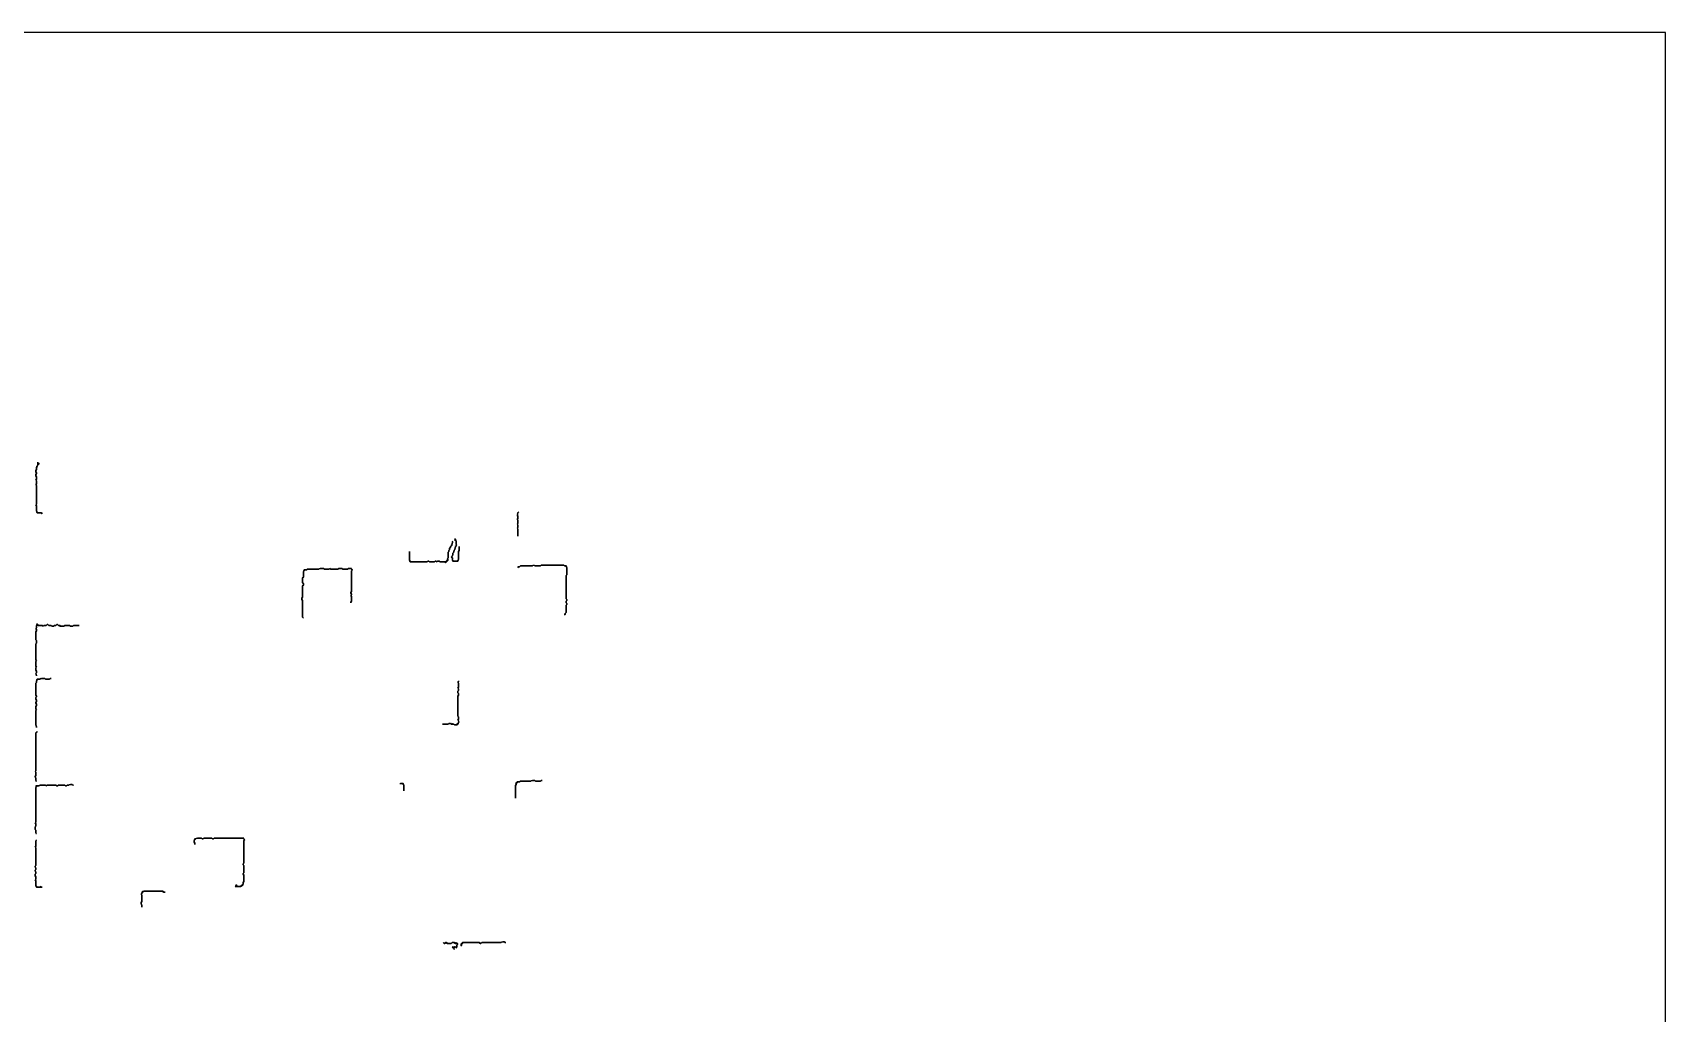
# Model space of a CAD drawing. Header units: metres. Extents: x 0 to 600, y 0 to 400.
# Drawn here: x 297.6 to 600, y 218.3 to 400 of the extents above; entities that cross this region are included whole.
import ezdxf

# ---------------------------------------------------------------- set-up
doc = ezdxf.new("R2010")
doc.units = ezdxf.units.M

msp = doc.modelspace()

# ---------------------------------------------------------------- linework, layer by layer
for points in [[(0, 0), (600, 0), (600, 400), (0, 400), (0, 0)], [(298.51, 320.39), (298.51, 320.24), (298.51, 320.09), (298.51, 319.94), (298.51, 319.79), (298.36, 319.64), (298.36, 319.49), (298.36, 319.35), (298.36, 319.2), (298.36, 319.05), (298.21, 318.9), (298.21, 318.75), (298.21, 318.6), (298.36, 318.45), (298.36, 318.3), (298.21, 318.15), (298.21, 318.01), (298.21, 317.86), (298.36, 317.71), (298.36, 317.56), (298.36, 317.41), (298.36, 317.26), (298.21, 317.11), (298.36, 316.96), (298.36, 316.82), (298.36, 316.67), (298.36, 316.52), (298.36, 316.37), (298.21, 316.22), (298.36, 316.07), (298.36, 315.92), (298.36, 315.77), (298.36, 315.62), (298.36, 315.48), (298.36, 315.33), (298.36, 315.18), (298.36, 315.03), (298.36, 314.88), (298.36, 314.73), (298.36, 314.58), (298.36, 314.43), (298.36, 314.29), (298.36, 314.14), (298.36, 313.99), (298.36, 313.84), (298.36, 313.69), (298.36, 313.54), (298.36, 313.39), (298.36, 313.24), (298.36, 313.1), (298.36, 312.95), (298.36, 312.8), (298.36, 312.65), (298.21, 312.5), (298.36, 312.35), (298.36, 312.2), (298.36, 312.05), (298.36, 311.9), (298.36, 311.76), (298.36, 311.61), (298.36, 311.46), (298.36, 311.31), (298.36, 311.16), (298.51, 311.01), (298.66, 311.01), (298.81, 311.01), (298.96, 311.01), (299.11, 311.01), (299.26, 311.01), (299.4, 310.86), (299.26, 311.01), (299.11, 311.01), (298.96, 311.01), (298.81, 311.01), (298.66, 311.01), (298.51, 311.16), (298.36, 311.31), (298.36, 311.46), (298.36, 311.61), (298.36, 311.76), (298.36, 311.9), (298.36, 312.05), (298.36, 312.2), (298.36, 312.35), (298.21, 312.5), (298.36, 312.65), (298.36, 312.8), (298.36, 312.95), (298.36, 313.1), (298.36, 313.24), (298.36, 313.39), (298.36, 313.54), (298.36, 313.69), (298.36, 313.84), (298.36, 313.99), (298.36, 314.14), (298.36, 314.29), (298.36, 314.43), (298.36, 314.58), (298.36, 314.73), (298.36, 314.88), (298.36, 315.03), (298.36, 315.18), (298.36, 315.33), (298.36, 315.48), (298.36, 315.62), (298.36, 315.77), (298.36, 315.92), (298.36, 316.07), (298.21, 316.22), (298.36, 316.37), (298.36, 316.52), (298.36, 316.67), (298.36, 316.82), (298.36, 316.96), (298.21, 317.11), (298.36, 317.26), (298.36, 317.41), (298.36, 317.56), (298.36, 317.71), (298.21, 317.86), (298.21, 318.01), (298.21, 318.15), (298.36, 318.3), (298.36, 318.45), (298.21, 318.6), (298.21, 318.75), (298.21, 318.9), (298.36, 319.05), (298.36, 319.2), (298.36, 319.35), (298.36, 319.49), (298.51, 319.64), (298.51, 319.79), (298.66, 319.94), (298.81, 320.09), (298.81, 320.24), (298.66, 320.09), (298.51, 320.24)], [(387.65, 311.16), (387.5, 311.01), (387.35, 310.86), (387.5, 310.71), (387.35, 310.57), (387.5, 310.42), (387.5, 310.27), (387.5, 310.12), (387.5, 309.97), (387.35, 309.82), (387.5, 309.67), (387.5, 309.52), (387.5, 309.38), (387.5, 309.23), (387.5, 309.08), (387.35, 308.93), (387.5, 308.78), (387.5, 308.63), (387.5, 308.48), (387.5, 308.33), (387.35, 308.18), (387.5, 308.04), (387.5, 307.89), (387.5, 307.74), (387.5, 307.59), (387.5, 307.44), (387.5, 307.29), (387.5, 307.14), (387.5, 306.99), (387.5, 306.85), (387.5, 306.7), (387.5, 306.85), (387.5, 306.99), (387.5, 307.14), (387.5, 307.29), (387.5, 307.44), (387.5, 307.59), (387.5, 307.74), (387.5, 307.89), (387.5, 308.04), (387.35, 308.18), (387.5, 308.33), (387.5, 308.48), (387.5, 308.63), (387.5, 308.78), (387.35, 308.93), (387.5, 309.08), (387.5, 309.23), (387.5, 309.38), (387.5, 309.52), (387.5, 309.67), (387.35, 309.82), (387.5, 309.97), (387.5, 310.12), (387.5, 310.27), (387.5, 310.42), (387.35, 310.57), (387.5, 310.71), (387.5, 310.86), (387.5, 311.01)], [(375.45, 305.8), (375.3, 305.65), (375.3, 305.51), (375.3, 305.36), (375.3, 305.21), (375.15, 305.06), (375.15, 304.91), (375, 304.76), (375, 304.61), (374.85, 304.46), (374.85, 304.32), (374.85, 304.17), (374.7, 304.02), (374.7, 303.87), (374.55, 303.72), (374.55, 303.57), (374.55, 303.42), (374.55, 303.27), (374.55, 303.12), (374.55, 302.98), (374.55, 302.83), (374.55, 302.68), (374.4, 302.53), (374.55, 302.38), (374.4, 302.23), (374.26, 302.08), (374.11, 301.93), (373.96, 301.93), (373.81, 301.93), (373.66, 301.93), (373.51, 301.93), (373.36, 301.93), (373.21, 301.93), (373.07, 301.93), (372.92, 302.08), (372.77, 302.08), (372.62, 302.08), (372.47, 301.93), (372.32, 302.08), (372.17, 302.08), (372.02, 301.93), (371.88, 301.93), (371.73, 301.93), (371.58, 301.93), (371.43, 301.93), (371.28, 301.93), (371.13, 301.93), (370.98, 302.08), (370.83, 302.08), (370.68, 301.93), (370.54, 301.93), (370.39, 301.93), (370.24, 301.93), (370.09, 301.93), (369.94, 301.93), (369.79, 301.93), (369.64, 301.93), (369.49, 301.93), (369.35, 301.93), (369.2, 301.93), (369.05, 301.93), (368.9, 301.93), (368.75, 301.93), (368.6, 301.93), (368.45, 301.93), (368.3, 301.93), (368.15, 301.93), (368.01, 301.93), (367.86, 301.93), (367.71, 301.93), (367.56, 302.08), (367.41, 302.23), (367.41, 302.38), (367.41, 302.53), (367.41, 302.68), (367.41, 302.83), (367.41, 302.98), (367.41, 303.12), (367.41, 303.27), (367.41, 303.42), (367.41, 303.57), (367.41, 303.72), (367.41, 303.87), (367.41, 303.72), (367.41, 303.57), (367.41, 303.42), (367.41, 303.27), (367.41, 303.12), (367.41, 302.98), (367.41, 302.83), (367.41, 302.68), (367.41, 302.53), (367.41, 302.38), (367.41, 302.23), (367.41, 302.08), (367.56, 301.93), (367.71, 301.93), (367.86, 301.93), (368.01, 301.93), (368.15, 301.93), (368.3, 301.93), (368.45, 301.93), (368.6, 301.93), (368.75, 301.93), (368.9, 301.93), (369.05, 301.93), (369.2, 301.93), (369.35, 301.93), (369.49, 301.93), (369.64, 301.93), (369.79, 301.93), (369.94, 301.93), (370.09, 301.93), (370.24, 301.93), (370.39, 301.93), (370.54, 301.93), (370.68, 301.93), (370.83, 302.08), (370.98, 302.08), (371.13, 301.93), (371.28, 301.93), (371.43, 301.93), (371.58, 301.93), (371.73, 301.93), (371.88, 301.93), (372.02, 301.93), (372.17, 302.08), (372.32, 302.08), (372.47, 301.93), (372.62, 302.08), (372.77, 302.08), (372.92, 302.08), (373.07, 301.93), (373.21, 301.93), (373.36, 301.93), (373.51, 301.93), (373.66, 301.93), (373.81, 301.93), (373.96, 301.93), (374.11, 301.79), (374.26, 301.93), (374.4, 302.08), (374.55, 302.23), (374.55, 302.38), (374.4, 302.53), (374.55, 302.68), (374.55, 302.83), (374.55, 302.98), (374.55, 303.12), (374.55, 303.27), (374.55, 303.42), (374.55, 303.57), (374.55, 303.72), (374.7, 303.87), (374.7, 304.02), (374.85, 304.17), (374.85, 304.32), (374.85, 304.46), (375, 304.61), (375, 304.76), (375.15, 304.91), (375.3, 305.06), (375.3, 305.21), (375.3, 305.36), (375.45, 305.51), (375.45, 305.65)], [(375.74, 306.25), (375.89, 306.1), (375.74, 305.95), (375.89, 305.95), (376.04, 305.8), (376.04, 305.65), (376.04, 305.51), (376.04, 305.36), (376.04, 305.21), (376.04, 305.06), (376.04, 304.91), (375.89, 304.76), (375.89, 304.61), (375.89, 304.46), (375.74, 304.32), (375.74, 304.17), (375.6, 304.02), (375.6, 303.87), (375.6, 303.72), (375.45, 303.57), (375.45, 303.42), (375.45, 303.27), (375.3, 303.12), (375.3, 302.98), (375.15, 302.83), (375.3, 302.68), (375.45, 302.53), (375.3, 302.38), (375.3, 302.23), (375.45, 302.08), (375.6, 302.08), (375.74, 302.08), (375.89, 302.08), (376.04, 302.08), (376.19, 302.08), (376.34, 302.08), (376.49, 302.23), (376.49, 302.38), (376.49, 302.53), (376.49, 302.68), (376.49, 302.83), (376.49, 302.98), (376.49, 303.12), (376.49, 303.27), (376.49, 303.42), (376.49, 303.57), (376.49, 303.72), (376.49, 303.87), (376.64, 304.02), (376.64, 304.17), (376.64, 304.32), (376.64, 304.46), (376.64, 304.61), (376.64, 304.76), (376.64, 304.61), (376.64, 304.46), (376.64, 304.32), (376.64, 304.17), (376.64, 304.02), (376.49, 303.87), (376.49, 303.72), (376.49, 303.57), (376.49, 303.42), (376.49, 303.27), (376.49, 303.12), (376.49, 302.98), (376.49, 302.83), (376.49, 302.68), (376.49, 302.53), (376.49, 302.38), (376.34, 302.23), (376.19, 302.08), (376.04, 302.08), (375.89, 302.08), (375.74, 302.08), (375.6, 302.08), (375.45, 302.23), (375.3, 302.38), (375.45, 302.53), (375.3, 302.68), (375.3, 302.83), (375.3, 302.98), (375.45, 303.12), (375.45, 303.27), (375.45, 303.42), (375.45, 303.57), (375.6, 303.72), (375.6, 303.87), (375.74, 304.02), (375.74, 304.17), (375.89, 304.32), (375.89, 304.46), (375.89, 304.61), (376.04, 304.76), (376.04, 304.91), (376.19, 305.06), (376.04, 305.21), (376.04, 305.36), (376.04, 305.51), (376.04, 305.65), (376.04, 305.8), (376.04, 305.95), (375.89, 306.1)], [(350.74, 300.74), (350.6, 300.6), (350.45, 300.6), (350.3, 300.6), (350.15, 300.6), (350, 300.6), (349.85, 300.6), (349.7, 300.6), (349.55, 300.6), (349.4, 300.6), (349.26, 300.6), (349.11, 300.6), (348.96, 300.6), (348.81, 300.6), (348.66, 300.6), (348.51, 300.6), (348.36, 300.45), (348.21, 300.45), (348.07, 300.45), (347.92, 300.45), (347.77, 300.3), (347.77, 300.15), (347.77, 300), (347.77, 299.85), (347.77, 299.7), (347.77, 299.55), (347.77, 299.4), (347.77, 299.26), (347.77, 299.11), (347.62, 298.96), (347.62, 298.81), (347.62, 298.66), (347.62, 298.51), (347.62, 298.36), (347.62, 298.21), (347.62, 298.07), (347.77, 297.92), (347.77, 297.77), (347.77, 297.62), (347.62, 297.47), (347.62, 297.32), (347.62, 297.17), (347.62, 297.02), (347.62, 296.88), (347.62, 296.73), (347.62, 296.58), (347.62, 296.43), (347.62, 296.28), (347.62, 296.13), (347.62, 295.98), (347.62, 295.83), (347.62, 295.68), (347.62, 295.54), (347.62, 295.39), (347.47, 295.24), (347.47, 295.09), (347.47, 294.94), (347.62, 294.79), (347.62, 294.64), (347.62, 294.49), (347.62, 294.35), (347.62, 294.2), (347.62, 294.05), (347.62, 293.9), (347.62, 293.75), (347.62, 293.6), (347.62, 293.45), (347.62, 293.3), (347.62, 293.15), (347.62, 293.01), (347.62, 292.86), (347.62, 292.71), (347.62, 292.56), (347.62, 292.41), (347.62, 292.26), (347.62, 292.11), (347.62, 291.96), (347.62, 291.82), (347.62, 291.67), (347.77, 291.52), (347.62, 291.67), (347.62, 291.82), (347.62, 291.96), (347.62, 292.11), (347.62, 292.26), (347.62, 292.41), (347.62, 292.56), (347.62, 292.71), (347.62, 292.86), (347.62, 293.01), (347.62, 293.15), (347.62, 293.3), (347.62, 293.45), (347.62, 293.6), (347.62, 293.75), (347.62, 293.9), (347.62, 294.05), (347.62, 294.2), (347.62, 294.35), (347.62, 294.49), (347.62, 294.64), (347.62, 294.79), (347.47, 294.94), (347.47, 295.09), (347.47, 295.24), (347.62, 295.39), (347.62, 295.54), (347.62, 295.68), (347.62, 295.83), (347.62, 295.98), (347.62, 296.13), (347.62, 296.28), (347.62, 296.43), (347.62, 296.58), (347.62, 296.73), (347.62, 296.88), (347.62, 297.02), (347.62, 297.17), (347.62, 297.32), (347.62, 297.47), (347.77, 297.62), (347.77, 297.77), (347.77, 297.92), (347.62, 298.07), (347.62, 298.21), (347.62, 298.36), (347.62, 298.51), (347.62, 298.66), (347.62, 298.81), (347.62, 298.96), (347.77, 299.11), (347.77, 299.26), (347.77, 299.4), (347.77, 299.55), (347.77, 299.7), (347.77, 299.85), (347.77, 300), (347.77, 300.15), (347.92, 300.3), (348.07, 300.45), (348.21, 300.45), (348.36, 300.45), (348.51, 300.6), (348.66, 300.6), (348.81, 300.6), (348.96, 300.6), (349.11, 300.6), (349.26, 300.6), (349.4, 300.6), (349.55, 300.6), (349.7, 300.6), (349.85, 300.6), (350, 300.6), (350.15, 300.6), (350.3, 300.6), (350.45, 300.6), (350.6, 300.6), (350.74, 300.74), (350.89, 300.74), (351.04, 300.74), (351.19, 300.74), (351.34, 300.74), (351.49, 300.74), (351.64, 300.6), (351.79, 300.6), (351.93, 300.6), (352.08, 300.6), (352.23, 300.6), (352.38, 300.6), (352.53, 300.6), (352.68, 300.74), (352.83, 300.6), (352.98, 300.6), (353.12, 300.6), (353.27, 300.6), (353.42, 300.6), (353.57, 300.6), (353.72, 300.6), (353.87, 300.6), (354.02, 300.6), (354.17, 300.6), (354.32, 300.74), (354.46, 300.74), (354.61, 300.74), (354.76, 300.74), (354.91, 300.74), (355.06, 300.6), (355.21, 300.6), (355.36, 300.6), (355.51, 300.6), (355.65, 300.6), (355.8, 300.6), (355.95, 300.6), (356.1, 300.74), (356.25, 300.74), (356.4, 300.74), (356.55, 300.74), (356.7, 300.6), (356.85, 300.45), (356.7, 300.3), (356.7, 300.15), (356.7, 300), (356.7, 299.85), (356.7, 299.7), (356.7, 299.55), (356.7, 299.4), (356.7, 299.26), (356.7, 299.11), (356.7, 298.96), (356.7, 298.81), (356.7, 298.66), (356.7, 298.51), (356.7, 298.36), (356.7, 298.21), (356.7, 298.07), (356.7, 297.92), (356.7, 297.77), (356.7, 297.62), (356.7, 297.47), (356.7, 297.32), (356.7, 297.17), (356.7, 297.02), (356.7, 296.88), (356.7, 296.73), (356.7, 296.58), (356.7, 296.43), (356.55, 296.28), (356.55, 296.13), (356.7, 295.98), (356.7, 295.83), (356.55, 295.68), (356.7, 295.54), (356.7, 295.39), (356.7, 295.24), (356.7, 295.09), (356.7, 294.94), (356.7, 294.79), (356.7, 294.64), (356.55, 294.49), (356.55, 294.35), (356.55, 294.49), (356.7, 294.64), (356.7, 294.79), (356.7, 294.94), (356.7, 295.09), (356.7, 295.24), (356.7, 295.39), (356.7, 295.54), (356.55, 295.68), (356.7, 295.83), (356.7, 295.98), (356.55, 296.13), (356.55, 296.28), (356.7, 296.43), (356.7, 296.58), (356.7, 296.73), (356.7, 296.88), (356.7, 297.02), (356.7, 297.17), (356.7, 297.32), (356.7, 297.47), (356.7, 297.62), (356.7, 297.77), (356.7, 297.92), (356.7, 298.07), (356.7, 298.21), (356.7, 298.36), (356.7, 298.51), (356.7, 298.66), (356.7, 298.81), (356.7, 298.96), (356.7, 299.11), (356.7, 299.26), (356.7, 299.4), (356.7, 299.55), (356.7, 299.7), (356.7, 299.85), (356.7, 300), (356.7, 300.15), (356.7, 300.3), (356.85, 300.45), (356.7, 300.6), (356.7, 300.74), (356.55, 300.74), (356.4, 300.74), (356.25, 300.74), (356.1, 300.74), (355.95, 300.6), (355.8, 300.6), (355.65, 300.6), (355.51, 300.6), (355.36, 300.6), (355.21, 300.6), (355.06, 300.6), (354.91, 300.74), (354.76, 300.74), (354.61, 300.74), (354.46, 300.74), (354.32, 300.74), (354.17, 300.6), (354.02, 300.6), (353.87, 300.6), (353.72, 300.6), (353.57, 300.6), (353.42, 300.6), (353.27, 300.6), (353.12, 300.6), (352.98, 300.6), (352.83, 300.6), (352.68, 300.74), (352.53, 300.6), (352.38, 300.6), (352.23, 300.6), (352.08, 300.6), (351.93, 300.6), (351.79, 300.6), (351.64, 300.6), (351.49, 300.74), (351.34, 300.74), (351.19, 300.74), (351.04, 300.74), (350.89, 300.74)], [(390.33, 301.34), (390.18, 301.19), (390.03, 301.19), (389.88, 301.19), (389.73, 301.19), (389.58, 301.19), (389.43, 301.19), (389.29, 301.19), (389.14, 301.19), (388.99, 301.19), (388.84, 301.19), (388.69, 301.19), (388.54, 301.19), (388.39, 301.19), (388.24, 301.19), (388.1, 301.19), (387.95, 301.19), (387.8, 301.04), (387.65, 301.04), (387.5, 301.04), (387.5, 300.89), (387.65, 301.04), (387.8, 301.04), (387.95, 301.19), (388.1, 301.19), (388.24, 301.19), (388.39, 301.19), (388.54, 301.19), (388.69, 301.19), (388.84, 301.19), (388.99, 301.19), (389.14, 301.19), (389.29, 301.19), (389.43, 301.19), (389.58, 301.19), (389.73, 301.19), (389.88, 301.19), (390.03, 301.19), (390.18, 301.19), (390.33, 301.34), (390.48, 301.34), (390.62, 301.19), (390.77, 301.19), (390.92, 301.19), (391.07, 301.19), (391.22, 301.19), (391.37, 301.19), (391.52, 301.19), (391.67, 301.19), (391.82, 301.34), (391.96, 301.34), (392.11, 301.34), (392.26, 301.34), (392.41, 301.34), (392.56, 301.34), (392.71, 301.34), (392.86, 301.34), (393.01, 301.34), (393.15, 301.34), (393.3, 301.34), (393.45, 301.34), (393.6, 301.34), (393.75, 301.34), (393.9, 301.34), (394.05, 301.34), (394.2, 301.34), (394.35, 301.34), (394.49, 301.34), (394.64, 301.34), (394.79, 301.34), (394.94, 301.34), (395.09, 301.34), (395.24, 301.34), (395.39, 301.34), (395.54, 301.34), (395.68, 301.34), (395.83, 301.34), (395.98, 301.34), (396.13, 301.19), (396.28, 301.19), (396.43, 301.04), (396.58, 300.89), (396.58, 300.74), (396.58, 300.6), (396.58, 300.45), (396.58, 300.3), (396.58, 300.15), (396.58, 300), (396.58, 299.85), (396.58, 299.7), (396.58, 299.55), (396.43, 299.4), (396.43, 299.26), (396.43, 299.11), (396.43, 298.96), (396.43, 298.81), (396.43, 298.66), (396.43, 298.51), (396.43, 298.36), (396.43, 298.21), (396.43, 298.07), (396.43, 297.92), (396.43, 297.77), (396.43, 297.62), (396.43, 297.47), (396.43, 297.32), (396.43, 297.17), (396.43, 297.02), (396.43, 296.88), (396.43, 296.73), (396.43, 296.58), (396.43, 296.43), (396.43, 296.28), (396.43, 296.13), (396.43, 295.98), (396.43, 295.83), (396.43, 295.68), (396.43, 295.54), (396.43, 295.39), (396.43, 295.24), (396.43, 295.09), (396.58, 294.94), (396.58, 294.79), (396.43, 294.64), (396.43, 294.49), (396.43, 294.35), (396.58, 294.2), (396.58, 294.05), (396.43, 293.9), (396.43, 293.75), (396.43, 293.6), (396.43, 293.45), (396.43, 293.3), (396.43, 293.15), (396.43, 293.01), (396.43, 292.86), (396.43, 292.71), (396.43, 292.56), (396.28, 292.41), (396.13, 292.26), (396.13, 292.11), (396.28, 292.26), (396.28, 292.41), (396.43, 292.56), (396.43, 292.71), (396.43, 292.86), (396.43, 293.01), (396.43, 293.15), (396.43, 293.3), (396.43, 293.45), (396.43, 293.6), (396.43, 293.75), (396.43, 293.9), (396.58, 294.05), (396.58, 294.2), (396.43, 294.35), (396.43, 294.49), (396.43, 294.64), (396.58, 294.79), (396.58, 294.94), (396.43, 295.09), (396.43, 295.24), (396.43, 295.39), (396.43, 295.54), (396.43, 295.68), (396.43, 295.83), (396.43, 295.98), (396.43, 296.13), (396.43, 296.28), (396.43, 296.43), (396.43, 296.58), (396.43, 296.73), (396.43, 296.88), (396.43, 297.02), (396.43, 297.17), (396.43, 297.32), (396.43, 297.47), (396.43, 297.62), (396.43, 297.77), (396.43, 297.92), (396.43, 298.07), (396.43, 298.21), (396.43, 298.36), (396.43, 298.51), (396.43, 298.66), (396.43, 298.81), (396.43, 298.96), (396.43, 299.11), (396.43, 299.26), (396.43, 299.4), (396.58, 299.55), (396.58, 299.7), (396.58, 299.85), (396.58, 300), (396.58, 300.15), (396.58, 300.3), (396.58, 300.45), (396.58, 300.6), (396.58, 300.74), (396.58, 300.89), (396.58, 301.04), (396.43, 301.19), (396.28, 301.19), (396.13, 301.19), (395.98, 301.34), (395.83, 301.34), (395.68, 301.34), (395.54, 301.34), (395.39, 301.34), (395.24, 301.34), (395.09, 301.34), (394.94, 301.34), (394.79, 301.34), (394.64, 301.34), (394.49, 301.34), (394.35, 301.34), (394.2, 301.34), (394.05, 301.34), (393.9, 301.34), (393.75, 301.34), (393.6, 301.34), (393.45, 301.34), (393.3, 301.34), (393.15, 301.34), (393.01, 301.34), (392.86, 301.34), (392.71, 301.34), (392.56, 301.34), (392.41, 301.34), (392.26, 301.34), (392.11, 301.34), (391.96, 301.34), (391.82, 301.34), (391.67, 301.19), (391.52, 301.19), (391.37, 301.19), (391.22, 301.19), (391.07, 301.19), (390.92, 301.19), (390.77, 301.19), (390.62, 301.19), (390.48, 301.34)], [(298.51, 290.48), (298.36, 290.33), (298.36, 290.18), (298.36, 290.03), (298.36, 289.88), (298.36, 289.73), (298.21, 289.58), (298.36, 289.43), (298.36, 289.29), (298.36, 289.14), (298.21, 288.99), (298.21, 288.84), (298.21, 288.69), (298.21, 288.54), (298.21, 288.39), (298.21, 288.24), (298.21, 288.1), (298.21, 287.95), (298.21, 287.8), (298.21, 287.65), (298.21, 287.5), (298.36, 287.35), (298.36, 287.2), (298.36, 287.05), (298.36, 286.9), (298.21, 286.76), (298.21, 286.61), (298.21, 286.46), (298.21, 286.31), (298.21, 286.16), (298.21, 286.01), (298.21, 285.86), (298.21, 285.71), (298.21, 285.57), (298.21, 285.42), (298.21, 285.27), (298.21, 285.12), (298.21, 284.97), (298.21, 284.82), (298.21, 284.67), (298.21, 284.52), (298.21, 284.38), (298.21, 284.23), (298.21, 284.08), (298.21, 283.93), (298.21, 283.78), (298.36, 283.63), (298.21, 283.48), (298.21, 283.33), (298.21, 283.18), (298.21, 283.04), (298.21, 282.89), (298.21, 282.74), (298.21, 282.59), (298.36, 282.44), (298.21, 282.29), (298.21, 282.14), (298.21, 281.99), (298.21, 281.85), (298.36, 281.7), (298.36, 281.55), (298.36, 281.4), (298.21, 281.25), (298.21, 281.1), (298.36, 280.95), (298.36, 280.8), (298.36, 280.95), (298.36, 281.1), (298.21, 281.25), (298.36, 281.4), (298.36, 281.55), (298.36, 281.7), (298.21, 281.85), (298.21, 281.99), (298.21, 282.14), (298.21, 282.29), (298.36, 282.44), (298.21, 282.59), (298.21, 282.74), (298.21, 282.89), (298.21, 283.04), (298.21, 283.18), (298.21, 283.33), (298.21, 283.48), (298.36, 283.63), (298.21, 283.78), (298.21, 283.93), (298.21, 284.08), (298.21, 284.23), (298.21, 284.38), (298.21, 284.52), (298.21, 284.67), (298.21, 284.82), (298.21, 284.97), (298.21, 285.12), (298.21, 285.27), (298.21, 285.42), (298.21, 285.57), (298.21, 285.71), (298.21, 285.86), (298.21, 286.01), (298.21, 286.16), (298.21, 286.31), (298.21, 286.46), (298.21, 286.61), (298.21, 286.76), (298.36, 286.9), (298.36, 287.05), (298.36, 287.2), (298.36, 287.35), (298.21, 287.5), (298.21, 287.65), (298.21, 287.8), (298.21, 287.95), (298.21, 288.1), (298.21, 288.24), (298.21, 288.39), (298.21, 288.54), (298.21, 288.69), (298.21, 288.84), (298.21, 288.99), (298.36, 289.14), (298.36, 289.29), (298.36, 289.43), (298.21, 289.58), (298.36, 289.73), (298.36, 289.88), (298.36, 290.03), (298.36, 290.18), (298.51, 290.33), (298.66, 290.18), (298.81, 290.18), (298.96, 290.18), (299.11, 290.18), (299.26, 290.18), (299.4, 290.18), (299.55, 290.03), (299.7, 290.18), (299.85, 290.18), (300, 290.18), (300.15, 290.18), (300.3, 290.33), (300.45, 290.33), (300.6, 290.18), (300.74, 290.18), (300.89, 290.18), (301.04, 290.18), (301.19, 290.03), (301.34, 290.03), (301.49, 290.03), (301.64, 290.18), (301.79, 290.18), (301.93, 290.18), (302.08, 290.33), (302.23, 290.33), (302.38, 290.18), (302.53, 290.18), (302.68, 290.03), (302.83, 290.03), (302.98, 290.03), (303.12, 290.03), (303.27, 290.03), (303.42, 290.03), (303.57, 290.18), (303.72, 290.18), (303.87, 290.18), (304.02, 290.18), (304.17, 290.18), (304.32, 290.18), (304.46, 290.18), (304.61, 290.03), (304.76, 290.03), (304.91, 290.03), (305.06, 290.03), (305.21, 290.18), (305.36, 290.18), (305.51, 290.18), (305.65, 290.18), (305.8, 290.18), (305.95, 290.18), (306.1, 290.18), (306.25, 290.18), (306.1, 290.18), (305.95, 290.18), (305.8, 290.18), (305.65, 290.18), (305.51, 290.18), (305.36, 290.18), (305.21, 290.18), (305.06, 290.03), (304.91, 290.03), (304.76, 290.03), (304.61, 290.03), (304.46, 290.18), (304.32, 290.18), (304.17, 290.18), (304.02, 290.18), (303.87, 290.18), (303.72, 290.18), (303.57, 290.18), (303.42, 290.03), (303.27, 290.03), (303.12, 290.03), (302.98, 290.03), (302.83, 290.03), (302.68, 290.18), (302.53, 290.18), (302.38, 290.18), (302.23, 290.33), (302.08, 290.33), (301.93, 290.18), (301.79, 290.18), (301.64, 290.18), (301.49, 290.03), (301.34, 290.03), (301.19, 290.03), (301.04, 290.18), (300.89, 290.18), (300.74, 290.18), (300.6, 290.18), (300.45, 290.33), (300.3, 290.33), (300.15, 290.18), (300, 290.18), (299.85, 290.18), (299.7, 290.18), (299.55, 290.03), (299.4, 290.18), (299.26, 290.18), (299.11, 290.18), (298.96, 290.18), (298.81, 290.18), (298.66, 290.18), (298.51, 290.33)], [(299.11, 280.36), (298.96, 280.21), (298.81, 280.21), (298.66, 280.21), (298.51, 280.21), (298.36, 280.06), (298.36, 279.91), (298.36, 279.76), (298.36, 279.61), (298.21, 279.46), (298.21, 279.32), (298.21, 279.17), (298.21, 279.02), (298.21, 278.87), (298.21, 278.72), (298.21, 278.57), (298.21, 278.42), (298.21, 278.27), (298.21, 278.12), (298.21, 277.98), (298.21, 277.83), (298.21, 277.68), (298.21, 277.53), (298.21, 277.38), (298.21, 277.23), (298.36, 277.08), (298.36, 276.93), (298.21, 276.79), (298.21, 276.64), (298.21, 276.49), (298.36, 276.34), (298.36, 276.19), (298.36, 276.04), (298.21, 275.89), (298.21, 275.74), (298.36, 275.6), (298.36, 275.45), (298.36, 275.3), (298.21, 275.15), (298.21, 275), (298.21, 274.85), (298.21, 274.7), (298.36, 274.55), (298.21, 274.4), (298.21, 274.26), (298.21, 274.11), (298.21, 273.96), (298.21, 273.81), (298.21, 273.66), (298.21, 273.51), (298.21, 273.36), (298.21, 273.21), (298.21, 273.07), (298.21, 272.92), (298.21, 272.77), (298.21, 272.62), (298.21, 272.47), (298.21, 272.32), (298.21, 272.17), (298.21, 272.02), (298.21, 271.88), (298.21, 271.73), (298.21, 271.58), (298.36, 271.43), (298.36, 271.28), (298.36, 271.43), (298.36, 271.58), (298.21, 271.73), (298.21, 271.88), (298.21, 272.02), (298.21, 272.17), (298.21, 272.32), (298.21, 272.47), (298.21, 272.62), (298.21, 272.77), (298.21, 272.92), (298.21, 273.07), (298.21, 273.21), (298.21, 273.36), (298.21, 273.51), (298.21, 273.66), (298.21, 273.81), (298.21, 273.96), (298.21, 274.11), (298.21, 274.26), (298.21, 274.4), (298.36, 274.55), (298.21, 274.7), (298.21, 274.85), (298.21, 275), (298.21, 275.15), (298.36, 275.3), (298.36, 275.45), (298.36, 275.6), (298.21, 275.74), (298.21, 275.89), (298.36, 276.04), (298.36, 276.19), (298.36, 276.34), (298.21, 276.49), (298.21, 276.64), (298.21, 276.79), (298.36, 276.93), (298.36, 277.08), (298.21, 277.23), (298.21, 277.38), (298.21, 277.53), (298.21, 277.68), (298.21, 277.83), (298.21, 277.98), (298.21, 278.12), (298.21, 278.27), (298.21, 278.42), (298.21, 278.57), (298.21, 278.72), (298.21, 278.87), (298.21, 279.02), (298.21, 279.17), (298.21, 279.32), (298.21, 279.46), (298.36, 279.61), (298.36, 279.76), (298.36, 279.91), (298.51, 280.06), (298.66, 280.21), (298.81, 280.21), (298.96, 280.21), (299.11, 280.36), (299.26, 280.36), (299.4, 280.36), (299.55, 280.36), (299.7, 280.36), (299.85, 280.36), (300, 280.21), (300.15, 280.21), (300.3, 280.21), (300.45, 280.21), (300.6, 280.21), (300.74, 280.21), (300.89, 280.36), (301.04, 280.36), (300.89, 280.36), (300.74, 280.21), (300.6, 280.21), (300.45, 280.21), (300.3, 280.21), (300.15, 280.21), (300, 280.21), (299.85, 280.36), (299.7, 280.36), (299.55, 280.36), (299.4, 280.36), (299.26, 280.36)], [(376.49, 279.91), (376.49, 279.76), (376.34, 279.61), (376.49, 279.46), (376.49, 279.32), (376.49, 279.17), (376.49, 279.02), (376.49, 278.87), (376.49, 278.72), (376.34, 278.57), (376.49, 278.42), (376.49, 278.27), (376.49, 278.12), (376.34, 277.98), (376.34, 277.83), (376.34, 277.68), (376.49, 277.53), (376.49, 277.38), (376.49, 277.23), (376.34, 277.08), (376.34, 276.93), (376.34, 276.79), (376.34, 276.64), (376.34, 276.49), (376.34, 276.34), (376.34, 276.19), (376.34, 276.04), (376.34, 275.89), (376.34, 275.74), (376.34, 275.6), (376.34, 275.45), (376.34, 275.3), (376.34, 275.15), (376.34, 275), (376.34, 274.85), (376.34, 274.7), (376.34, 274.55), (376.34, 274.4), (376.34, 274.26), (376.34, 274.11), (376.34, 273.96), (376.34, 273.81), (376.34, 273.66), (376.34, 273.51), (376.34, 273.36), (376.49, 273.21), (376.49, 273.07), (376.49, 272.92), (376.49, 272.77), (376.34, 272.62), (376.49, 272.47), (376.49, 272.32), (376.49, 272.17), (376.34, 272.02), (376.19, 271.88), (376.04, 271.73), (375.89, 271.73), (375.74, 271.73), (375.6, 271.88), (375.45, 271.88), (375.3, 272.02), (375.15, 271.88), (375, 272.02), (374.85, 272.02), (374.7, 272.02), (374.55, 271.88), (374.4, 271.88), (374.26, 271.88), (374.11, 271.88), (373.96, 271.88), (373.81, 271.88), (373.66, 271.88), (373.51, 271.88), (373.66, 271.88), (373.81, 271.88), (373.96, 271.88), (374.11, 271.88), (374.26, 271.88), (374.4, 271.88), (374.55, 271.88), (374.7, 272.02), (374.85, 272.02), (375, 272.02), (375.15, 271.88), (375.3, 271.88), (375.45, 271.88), (375.6, 271.88), (375.74, 271.73), (375.89, 271.73), (376.04, 271.73), (376.19, 271.73), (376.34, 271.88), (376.49, 272.02), (376.49, 272.17), (376.64, 272.32), (376.49, 272.47), (376.34, 272.62), (376.49, 272.77), (376.49, 272.92), (376.49, 273.07), (376.49, 273.21), (376.34, 273.36), (376.34, 273.51), (376.34, 273.66), (376.34, 273.81), (376.34, 273.96), (376.34, 274.11), (376.34, 274.26), (376.34, 274.4), (376.34, 274.55), (376.34, 274.7), (376.34, 274.85), (376.34, 275), (376.34, 275.15), (376.34, 275.3), (376.34, 275.45), (376.34, 275.6), (376.34, 275.74), (376.34, 275.89), (376.34, 276.04), (376.34, 276.19), (376.34, 276.34), (376.34, 276.49), (376.34, 276.64), (376.34, 276.79), (376.34, 276.93), (376.34, 277.08), (376.49, 277.23), (376.49, 277.38), (376.49, 277.53), (376.34, 277.68), (376.34, 277.83), (376.34, 277.98), (376.49, 278.12), (376.49, 278.27), (376.49, 278.42), (376.34, 278.57), (376.49, 278.72), (376.49, 278.87), (376.49, 279.02), (376.49, 279.17), (376.49, 279.32), (376.49, 279.46), (376.34, 279.61), (376.49, 279.76)], [(298.36, 270.54), (298.36, 270.39), (298.21, 270.24), (298.21, 270.09), (298.21, 269.94), (298.21, 269.79), (298.21, 269.64), (298.21, 269.49), (298.21, 269.35), (298.21, 269.2), (298.21, 269.05), (298.21, 268.9), (298.21, 268.75), (298.21, 268.6), (298.21, 268.45), (298.21, 268.3), (298.21, 268.15), (298.21, 268.01), (298.21, 267.86), (298.21, 267.71), (298.21, 267.56), (298.21, 267.41), (298.21, 267.26), (298.21, 267.11), (298.21, 266.96), (298.21, 266.82), (298.21, 266.67), (298.21, 266.52), (298.21, 266.37), (298.21, 266.22), (298.21, 266.07), (298.21, 265.92), (298.21, 265.77), (298.21, 265.62), (298.21, 265.48), (298.21, 265.33), (298.21, 265.18), (298.21, 265.03), (298.21, 264.88), (298.21, 264.73), (298.21, 264.58), (298.21, 264.43), (298.21, 264.29), (298.21, 264.14), (298.21, 263.99), (298.21, 263.84), (298.21, 263.69), (298.21, 263.54), (298.21, 263.39), (298.21, 263.24), (298.07, 263.1), (298.21, 262.95), (298.21, 262.8), (298.21, 262.65), (298.21, 262.5), (298.21, 262.35), (298.07, 262.2), (298.07, 262.05), (298.21, 261.9), (298.21, 261.76), (298.21, 261.61), (298.21, 261.46), (298.21, 261.31), (298.36, 261.31), (298.21, 261.46), (298.21, 261.61), (298.21, 261.76), (298.21, 261.9), (298.07, 262.05), (298.07, 262.2), (298.21, 262.35), (298.21, 262.5), (298.21, 262.65), (298.21, 262.8), (298.21, 262.95), (298.07, 263.1), (298.21, 263.24), (298.21, 263.39), (298.21, 263.54), (298.21, 263.69), (298.21, 263.84), (298.21, 263.99), (298.21, 264.14), (298.21, 264.29), (298.21, 264.43), (298.21, 264.58), (298.21, 264.73), (298.21, 264.88), (298.21, 265.03), (298.21, 265.18), (298.21, 265.33), (298.21, 265.48), (298.21, 265.62), (298.21, 265.77), (298.21, 265.92), (298.21, 266.07), (298.21, 266.22), (298.21, 266.37), (298.21, 266.52), (298.21, 266.67), (298.21, 266.82), (298.21, 266.96), (298.21, 267.11), (298.21, 267.26), (298.21, 267.41), (298.21, 267.56), (298.21, 267.71), (298.21, 267.86), (298.21, 268.01), (298.21, 268.15), (298.21, 268.3), (298.21, 268.45), (298.21, 268.6), (298.21, 268.75), (298.21, 268.9), (298.21, 269.05), (298.21, 269.2), (298.21, 269.35), (298.21, 269.49), (298.21, 269.64), (298.21, 269.79), (298.21, 269.94), (298.21, 270.09), (298.21, 270.24), (298.36, 270.39), (298.51, 270.54)], [(304.46, 260.71), (304.32, 260.57), (304.17, 260.57), (304.02, 260.57), (303.87, 260.42), (303.72, 260.42), (303.57, 260.57), (303.42, 260.57), (303.27, 260.57), (303.12, 260.57), (302.98, 260.57), (302.83, 260.57), (302.68, 260.57), (302.53, 260.57), (302.38, 260.57), (302.23, 260.42), (302.08, 260.42), (301.93, 260.57), (301.79, 260.57), (301.64, 260.57), (301.49, 260.57), (301.34, 260.57), (301.19, 260.57), (301.04, 260.57), (300.89, 260.57), (300.74, 260.57), (300.6, 260.57), (300.45, 260.57), (300.3, 260.57), (300.15, 260.42), (300, 260.57), (299.85, 260.57), (299.7, 260.57), (299.55, 260.57), (299.4, 260.57), (299.26, 260.57), (299.11, 260.57), (298.96, 260.57), (298.81, 260.42), (298.66, 260.42), (298.51, 260.42), (298.36, 260.42), (298.21, 260.42), (298.21, 260.27), (298.21, 260.12), (298.21, 259.97), (298.21, 259.82), (298.21, 259.67), (298.21, 259.52), (298.21, 259.38), (298.21, 259.23), (298.21, 259.08), (298.21, 258.93), (298.21, 258.78), (298.21, 258.63), (298.21, 258.48), (298.21, 258.33), (298.21, 258.18), (298.21, 258.04), (298.21, 257.89), (298.21, 257.74), (298.21, 257.59), (298.21, 257.44), (298.21, 257.29), (298.21, 257.14), (298.21, 256.99), (298.21, 256.85), (298.21, 256.7), (298.21, 256.55), (298.21, 256.4), (298.21, 256.25), (298.21, 256.1), (298.21, 255.95), (298.21, 255.8), (298.21, 255.65), (298.21, 255.51), (298.21, 255.36), (298.21, 255.21), (298.21, 255.06), (298.21, 254.91), (298.21, 254.76), (298.21, 254.61), (298.21, 254.46), (298.21, 254.32), (298.21, 254.17), (298.21, 254.02), (298.21, 253.87), (298.21, 253.72), (298.07, 253.57), (298.21, 253.42), (298.21, 253.27), (298.21, 253.12), (298.21, 252.98), (298.07, 252.83), (298.07, 252.68), (298.07, 252.53), (298.07, 252.38), (298.21, 252.23), (298.21, 252.08), (298.21, 251.93), (298.21, 251.79), (298.21, 251.64), (298.36, 251.64), (298.21, 251.79), (298.21, 251.93), (298.21, 252.08), (298.21, 252.23), (298.07, 252.38), (298.07, 252.53), (298.07, 252.68), (298.07, 252.83), (298.21, 252.98), (298.21, 253.12), (298.21, 253.27), (298.21, 253.42), (298.07, 253.57), (298.21, 253.72), (298.21, 253.87), (298.21, 254.02), (298.21, 254.17), (298.21, 254.32), (298.21, 254.46), (298.21, 254.61), (298.21, 254.76), (298.21, 254.91), (298.21, 255.06), (298.21, 255.21), (298.21, 255.36), (298.21, 255.51), (298.21, 255.65), (298.21, 255.8), (298.21, 255.95), (298.21, 256.1), (298.21, 256.25), (298.21, 256.4), (298.21, 256.55), (298.21, 256.7), (298.21, 256.85), (298.21, 256.99), (298.21, 257.14), (298.21, 257.29), (298.21, 257.44), (298.21, 257.59), (298.21, 257.74), (298.21, 257.89), (298.21, 258.04), (298.21, 258.18), (298.21, 258.33), (298.21, 258.48), (298.21, 258.63), (298.21, 258.78), (298.21, 258.93), (298.21, 259.08), (298.21, 259.23), (298.21, 259.38), (298.21, 259.52), (298.21, 259.67), (298.21, 259.82), (298.21, 259.97), (298.21, 260.12), (298.36, 260.27), (298.51, 260.42), (298.66, 260.42), (298.81, 260.42), (298.96, 260.57), (299.11, 260.57), (299.26, 260.57), (299.4, 260.57), (299.55, 260.57), (299.7, 260.57), (299.85, 260.57), (300, 260.57), (300.15, 260.42), (300.3, 260.57), (300.45, 260.57), (300.6, 260.57), (300.74, 260.57), (300.89, 260.57), (301.04, 260.57), (301.19, 260.57), (301.34, 260.57), (301.49, 260.57), (301.64, 260.57), (301.79, 260.57), (301.93, 260.57), (302.08, 260.42), (302.23, 260.42), (302.38, 260.57), (302.53, 260.57), (302.68, 260.57), (302.83, 260.57), (302.98, 260.57), (303.12, 260.57), (303.27, 260.57), (303.42, 260.57), (303.57, 260.57), (303.72, 260.42), (303.87, 260.42), (304.02, 260.57), (304.17, 260.57), (304.32, 260.57), (304.46, 260.71), (304.61, 260.71), (304.76, 260.71), (304.91, 260.71), (305.06, 260.57), (305.21, 260.57), (305.06, 260.57), (304.91, 260.71), (304.76, 260.71), (304.61, 260.71)], [(365.62, 260.86), (365.77, 260.86), (365.92, 260.86), (366.07, 260.86), (366.22, 260.71), (366.37, 260.57), (366.37, 260.42), (366.37, 260.27), (366.37, 260.12), (366.37, 259.97), (366.37, 259.82), (366.37, 259.67), (366.37, 259.52), (366.37, 259.67), (366.37, 259.82), (366.37, 259.97), (366.37, 260.12), (366.37, 260.27), (366.37, 260.42), (366.37, 260.57), (366.37, 260.71), (366.22, 260.86), (366.07, 260.86), (365.92, 260.86), (365.77, 260.86)], [(390.03, 261.46), (389.88, 261.31), (389.73, 261.31), (389.58, 261.31), (389.43, 261.31), (389.29, 261.31), (389.14, 261.31), (388.99, 261.31), (388.84, 261.31), (388.69, 261.31), (388.54, 261.31), (388.39, 261.31), (388.24, 261.31), (388.1, 261.31), (387.95, 261.31), (387.8, 261.16), (387.65, 261.16), (387.5, 261.16), (387.35, 261.16), (387.2, 261.01), (387.05, 260.86), (387.2, 260.71), (387.05, 260.57), (387.05, 260.42), (387.05, 260.27), (387.05, 260.12), (387.05, 259.97), (387.05, 259.82), (387.05, 259.67), (387.05, 259.52), (387.05, 259.38), (387.05, 259.23), (387.05, 259.08), (387.05, 258.93), (387.05, 258.78), (387.05, 258.63), (387.05, 258.48), (387.05, 258.33), (387.05, 258.18), (387.05, 258.33), (387.05, 258.48), (387.05, 258.63), (387.05, 258.78), (387.05, 258.93), (387.05, 259.08), (387.05, 259.23), (387.05, 259.38), (387.05, 259.52), (387.05, 259.67), (387.05, 259.82), (387.05, 259.97), (387.05, 260.12), (387.05, 260.27), (387.05, 260.42), (387.05, 260.57), (387.2, 260.71), (387.2, 260.86), (387.35, 261.01), (387.5, 261.16), (387.65, 261.16), (387.8, 261.16), (387.95, 261.31), (388.1, 261.31), (388.24, 261.31), (388.39, 261.31), (388.54, 261.31), (388.69, 261.31), (388.84, 261.31), (388.99, 261.31), (389.14, 261.31), (389.29, 261.31), (389.43, 261.31), (389.58, 261.31), (389.73, 261.31), (389.88, 261.31), (390.03, 261.46), (390.18, 261.46), (390.33, 261.46), (390.48, 261.46), (390.62, 261.46), (390.77, 261.31), (390.92, 261.31), (391.07, 261.31), (391.22, 261.31), (391.37, 261.31), (391.52, 261.31), (391.67, 261.31), (391.82, 261.46), (391.96, 261.46), (391.82, 261.46), (391.67, 261.31), (391.52, 261.31), (391.37, 261.31), (391.22, 261.31), (391.07, 261.31), (390.92, 261.31), (390.77, 261.31), (390.62, 261.46), (390.48, 261.46), (390.33, 261.46), (390.18, 261.46)], [(298.36, 250.45), (298.21, 250.3), (298.21, 250.15), (298.21, 250), (298.21, 249.85), (298.21, 249.7), (298.21, 249.55), (298.21, 249.4), (298.21, 249.26), (298.07, 249.11), (298.21, 248.96), (298.21, 248.81), (298.21, 248.66), (298.21, 248.51), (298.21, 248.36), (298.21, 248.21), (298.21, 248.07), (298.21, 247.92), (298.21, 247.77), (298.21, 247.62), (298.21, 247.47), (298.21, 247.32), (298.21, 247.17), (298.21, 247.02), (298.21, 246.88), (298.21, 246.73), (298.21, 246.58), (298.21, 246.43), (298.21, 246.28), (298.21, 246.13), (298.21, 245.98), (298.21, 245.83), (298.21, 245.68), (298.07, 245.54), (298.07, 245.39), (298.21, 245.24), (298.21, 245.09), (298.21, 244.94), (298.07, 244.79), (298.07, 244.64), (298.21, 244.49), (298.21, 244.35), (298.21, 244.2), (298.07, 244.05), (298.07, 243.9), (298.07, 243.75), (298.21, 243.6), (298.21, 243.45), (298.21, 243.3), (298.21, 243.15), (298.07, 243.01), (298.21, 242.86), (298.21, 242.71), (298.21, 242.56), (298.21, 242.41), (298.21, 242.26), (298.21, 242.11), (298.21, 241.96), (298.21, 241.82), (298.36, 241.67), (298.51, 241.67), (298.66, 241.67), (298.81, 241.67), (298.96, 241.67), (299.11, 241.67), (299.26, 241.67), (299.4, 241.67), (299.26, 241.67), (299.11, 241.82), (298.96, 241.67), (298.81, 241.67), (298.66, 241.67), (298.51, 241.67), (298.36, 241.82), (298.21, 241.96), (298.21, 242.11), (298.21, 242.26), (298.21, 242.41), (298.21, 242.56), (298.21, 242.71), (298.21, 242.86), (298.07, 243.01), (298.21, 243.15), (298.21, 243.3), (298.21, 243.45), (298.21, 243.6), (298.07, 243.75), (298.07, 243.9), (298.07, 244.05), (298.21, 244.2), (298.21, 244.35), (298.21, 244.49), (298.07, 244.64), (298.07, 244.79), (298.21, 244.94), (298.21, 245.09), (298.21, 245.24), (298.07, 245.39), (298.07, 245.54), (298.21, 245.68), (298.21, 245.83), (298.21, 245.98), (298.21, 246.13), (298.21, 246.28), (298.21, 246.43), (298.21, 246.58), (298.21, 246.73), (298.21, 246.88), (298.21, 247.02), (298.21, 247.17), (298.21, 247.32), (298.21, 247.47), (298.21, 247.62), (298.21, 247.77), (298.21, 247.92), (298.21, 248.07), (298.21, 248.21), (298.21, 248.36), (298.21, 248.51), (298.21, 248.66), (298.21, 248.81), (298.21, 248.96), (298.07, 249.11), (298.21, 249.26), (298.21, 249.4), (298.21, 249.55), (298.21, 249.7), (298.21, 249.85), (298.21, 250), (298.21, 250.15), (298.36, 250.3)], [(327.98, 250.74), (327.83, 250.6), (327.68, 250.6), (327.53, 250.45), (327.53, 250.3), (327.53, 250.15), (327.53, 250), (327.68, 249.85), (327.68, 249.7), (327.68, 249.55), (327.68, 249.7), (327.68, 249.85), (327.53, 250), (327.53, 250.15), (327.53, 250.3), (327.68, 250.45), (327.83, 250.6), (327.98, 250.74), (328.12, 250.74), (328.27, 250.74), (328.42, 250.74), (328.57, 250.74), (328.72, 250.74), (328.87, 250.74), (329.02, 250.6), (329.17, 250.6), (329.32, 250.74), (329.46, 250.74), (329.61, 250.74), (329.76, 250.74), (329.91, 250.74), (330.06, 250.74), (330.21, 250.74), (330.36, 250.74), (330.51, 250.74), (330.65, 250.74), (330.8, 250.74), (330.95, 250.6), (331.1, 250.6), (331.25, 250.74), (331.4, 250.74), (331.55, 250.74), (331.7, 250.74), (331.85, 250.74), (331.99, 250.74), (332.14, 250.74), (332.29, 250.74), (332.44, 250.74), (332.59, 250.74), (332.74, 250.74), (332.89, 250.74), (333.04, 250.74), (333.18, 250.74), (333.33, 250.74), (333.48, 250.74), (333.63, 250.74), (333.78, 250.74), (333.93, 250.74), (334.08, 250.74), (334.23, 250.74), (334.38, 250.74), (334.52, 250.74), (334.67, 250.74), (334.82, 250.74), (334.97, 250.74), (335.12, 250.74), (335.27, 250.74), (335.42, 250.74), (335.57, 250.74), (335.71, 250.74), (335.86, 250.74), (336.01, 250.74), (336.16, 250.74), (336.31, 250.74), (336.46, 250.74), (336.61, 250.74), (336.76, 250.6), (336.76, 250.45), (336.76, 250.3), (336.76, 250.15), (336.76, 250), (336.76, 249.85), (336.76, 249.7), (336.76, 249.55), (336.76, 249.4), (336.76, 249.26), (336.76, 249.11), (336.76, 248.96), (336.76, 248.81), (336.76, 248.66), (336.76, 248.51), (336.76, 248.36), (336.76, 248.21), (336.76, 248.07), (336.76, 247.92), (336.76, 247.77), (336.76, 247.62), (336.76, 247.47), (336.76, 247.32), (336.76, 247.17), (336.76, 247.02), (336.76, 246.88), (336.76, 246.73), (336.76, 246.58), (336.76, 246.43), (336.76, 246.28), (336.76, 246.13), (336.61, 245.98), (336.61, 245.83), (336.76, 245.68), (336.76, 245.54), (336.76, 245.39), (336.76, 245.24), (336.76, 245.09), (336.76, 244.94), (336.76, 244.79), (336.76, 244.64), (336.76, 244.49), (336.76, 244.35), (336.61, 244.2), (336.61, 244.05), (336.76, 243.9), (336.76, 243.75), (336.76, 243.6), (336.76, 243.45), (336.76, 243.3), (336.76, 243.15), (336.76, 243.01), (336.76, 242.86), (336.76, 242.71), (336.61, 242.56), (336.61, 242.41), (336.61, 242.26), (336.46, 242.11), (336.31, 241.96), (336.16, 241.82), (336.01, 241.82), (335.86, 241.82), (335.71, 241.82), (335.57, 241.82), (335.42, 241.96), (335.27, 242.11), (335.27, 241.96), (335.12, 241.82), (335.27, 241.82), (335.42, 241.82), (335.57, 241.82), (335.71, 241.82), (335.86, 241.82), (336.01, 241.82), (336.16, 241.82), (336.31, 241.96), (336.46, 241.96), (336.61, 242.11), (336.61, 242.26), (336.61, 242.41), (336.61, 242.56), (336.76, 242.71), (336.76, 242.86), (336.76, 243.01), (336.76, 243.15), (336.76, 243.3), (336.76, 243.45), (336.76, 243.6), (336.76, 243.75), (336.76, 243.9), (336.61, 244.05), (336.61, 244.2), (336.76, 244.35), (336.76, 244.49), (336.76, 244.64), (336.76, 244.79), (336.76, 244.94), (336.76, 245.09), (336.76, 245.24), (336.76, 245.39), (336.76, 245.54), (336.76, 245.68), (336.61, 245.83), (336.61, 245.98), (336.76, 246.13), (336.76, 246.28), (336.76, 246.43), (336.76, 246.58), (336.76, 246.73), (336.76, 246.88), (336.76, 247.02), (336.76, 247.17), (336.76, 247.32), (336.76, 247.47), (336.76, 247.62), (336.76, 247.77), (336.76, 247.92), (336.76, 248.07), (336.76, 248.21), (336.76, 248.36), (336.76, 248.51), (336.76, 248.66), (336.76, 248.81), (336.76, 248.96), (336.76, 249.11), (336.76, 249.26), (336.76, 249.4), (336.76, 249.55), (336.76, 249.7), (336.76, 249.85), (336.76, 250), (336.76, 250.15), (336.76, 250.3), (336.9, 250.45), (336.76, 250.6), (336.76, 250.74), (336.61, 250.74), (336.46, 250.74), (336.31, 250.74), (336.16, 250.74), (336.01, 250.74), (335.86, 250.74), (335.71, 250.74), (335.57, 250.74), (335.42, 250.74), (335.27, 250.74), (335.12, 250.74), (334.97, 250.74), (334.82, 250.74), (334.67, 250.74), (334.52, 250.74), (334.38, 250.74), (334.23, 250.74), (334.08, 250.74), (333.93, 250.74), (333.78, 250.74), (333.63, 250.74), (333.48, 250.74), (333.33, 250.74), (333.18, 250.74), (333.04, 250.74), (332.89, 250.74), (332.74, 250.74), (332.59, 250.74), (332.44, 250.74), (332.29, 250.74), (332.14, 250.74), (331.99, 250.74), (331.85, 250.74), (331.7, 250.74), (331.55, 250.74), (331.4, 250.74), (331.25, 250.74), (331.1, 250.6), (330.95, 250.6), (330.8, 250.74), (330.65, 250.74), (330.51, 250.74), (330.36, 250.74), (330.21, 250.74), (330.06, 250.74), (329.91, 250.74), (329.76, 250.74), (329.61, 250.74), (329.46, 250.74), (329.32, 250.74), (329.17, 250.6), (329.02, 250.6), (328.87, 250.74), (328.72, 250.74), (328.57, 250.74), (328.42, 250.74), (328.27, 250.74), (328.12, 250.74)], [(318.01, 240.92), (317.86, 240.77), (317.86, 240.62), (317.86, 240.48), (317.71, 240.33), (317.86, 240.18), (317.86, 240.03), (317.86, 239.88), (317.86, 239.73), (317.86, 239.58), (317.86, 239.43), (317.86, 239.29), (317.86, 239.14), (317.86, 238.99), (317.71, 238.84), (317.71, 238.69), (317.71, 238.54), (317.86, 238.39), (317.86, 238.24), (317.86, 238.1), (317.86, 237.95), (317.86, 238.1), (317.86, 238.24), (317.86, 238.39), (317.71, 238.54), (317.71, 238.69), (317.71, 238.84), (317.86, 238.99), (317.86, 239.14), (317.86, 239.29), (317.86, 239.43), (317.86, 239.58), (317.86, 239.73), (317.86, 239.88), (317.86, 240.03), (317.86, 240.18), (317.71, 240.33), (317.86, 240.48), (317.86, 240.62), (318.01, 240.77), (318.15, 240.92), (318.3, 240.92), (318.45, 240.92), (318.6, 240.92), (318.75, 240.92), (318.9, 240.92), (319.05, 240.92), (319.2, 240.92), (319.35, 240.92), (319.49, 240.92), (319.64, 240.92), (319.79, 240.92), (319.94, 240.92), (320.09, 240.92), (320.24, 240.92), (320.39, 240.92), (320.54, 240.92), (320.68, 240.92), (320.83, 240.92), (320.98, 240.92), (321.13, 240.92), (321.28, 240.92), (321.43, 240.92), (321.58, 240.92), (321.73, 240.92), (321.88, 240.77), (322.02, 240.77), (322.17, 240.77), (322.02, 240.77), (321.88, 240.77), (321.73, 240.92), (321.58, 240.92), (321.43, 240.92), (321.28, 240.92), (321.13, 240.92), (320.98, 240.92), (320.83, 240.92), (320.68, 240.92), (320.54, 240.92), (320.39, 240.92), (320.24, 240.92), (320.09, 240.92), (319.94, 240.92), (319.79, 240.92), (319.64, 240.92), (319.49, 240.92), (319.35, 240.92), (319.2, 240.92), (319.05, 240.92), (318.9, 240.92), (318.75, 240.92), (318.6, 240.92), (318.45, 240.92), (318.3, 240.92), (318.15, 240.92)], [(373.66, 231.4), (373.81, 231.25), (373.96, 231.25), (374.11, 231.4), (374.26, 231.4), (374.4, 231.25), (374.55, 231.25), (374.7, 231.25), (374.85, 231.25), (375, 231.25), (375.15, 231.25), (375.3, 231.4), (375.45, 231.4), (375.6, 231.4), (375.74, 231.4), (375.89, 231.25), (376.04, 231.25), (376.19, 231.25), (376.34, 231.1), (376.19, 230.95), (376.19, 230.8), (376.19, 230.65), (376.04, 230.51), (375.89, 230.65), (375.74, 230.51), (375.6, 230.51), (375.45, 230.65), (375.3, 230.51), (375.45, 230.51), (375.6, 230.36), (375.6, 230.21), (375.74, 230.21), (375.6, 230.36), (375.74, 230.51), (375.89, 230.65), (376.04, 230.51), (376.04, 230.36), (376.19, 230.51), (376.19, 230.65), (376.19, 230.8), (376.19, 230.95), (376.34, 231.1), (376.34, 231.25), (376.19, 231.25), (376.04, 231.4), (375.89, 231.25), (375.74, 231.4), (375.6, 231.4), (375.45, 231.4), (375.3, 231.4), (375.15, 231.25), (375, 231.25), (374.85, 231.25), (374.7, 231.25), (374.55, 231.25), (374.4, 231.25), (374.26, 231.4), (374.11, 231.4), (373.96, 231.25), (373.81, 231.25)], [(384.52, 231.55), (384.38, 231.4), (384.23, 231.4), (384.08, 231.4), (383.93, 231.4), (383.78, 231.4), (383.63, 231.4), (383.48, 231.4), (383.33, 231.4), (383.18, 231.4), (383.04, 231.4), (382.89, 231.4), (382.74, 231.4), (382.59, 231.4), (382.44, 231.4), (382.29, 231.4), (382.14, 231.4), (381.99, 231.4), (381.85, 231.4), (381.7, 231.4), (381.55, 231.4), (381.4, 231.4), (381.25, 231.4), (381.1, 231.4), (380.95, 231.4), (380.8, 231.4), (380.65, 231.25), (380.51, 231.25), (380.36, 231.4), (380.21, 231.4), (380.06, 231.4), (379.91, 231.4), (379.76, 231.4), (379.61, 231.4), (379.46, 231.4), (379.32, 231.4), (379.17, 231.4), (379.02, 231.4), (378.87, 231.4), (378.72, 231.4), (378.57, 231.4), (378.42, 231.4), (378.27, 231.4), (378.12, 231.4), (377.98, 231.4), (377.83, 231.4), (377.68, 231.4), (377.53, 231.4), (377.38, 231.4), (377.23, 231.4), (377.08, 231.25), (376.93, 231.1), (376.93, 230.95), (376.93, 230.8), (377.08, 230.95), (377.08, 231.1), (377.23, 231.25), (377.38, 231.4), (377.53, 231.4), (377.68, 231.4), (377.83, 231.4), (377.98, 231.4), (378.12, 231.4), (378.27, 231.4), (378.42, 231.4), (378.57, 231.4), (378.72, 231.4), (378.87, 231.4), (379.02, 231.4), (379.17, 231.4), (379.32, 231.4), (379.46, 231.4), (379.61, 231.4), (379.76, 231.4), (379.91, 231.4), (380.06, 231.4), (380.21, 231.4), (380.36, 231.4), (380.51, 231.25), (380.65, 231.25), (380.8, 231.4), (380.95, 231.4), (381.1, 231.4), (381.25, 231.4), (381.4, 231.4), (381.55, 231.4), (381.7, 231.4), (381.85, 231.4), (381.99, 231.4), (382.14, 231.4), (382.29, 231.4), (382.44, 231.4), (382.59, 231.4), (382.74, 231.4), (382.89, 231.4), (383.04, 231.4), (383.18, 231.4), (383.33, 231.4), (383.48, 231.4), (383.63, 231.4), (383.78, 231.4), (383.93, 231.4), (384.08, 231.4), (384.23, 231.4), (384.38, 231.4), (384.52, 231.55), (384.67, 231.55), (384.82, 231.55), (384.97, 231.55), (385.12, 231.4), (385.27, 231.4), (385.12, 231.4), (384.97, 231.55), (384.82, 231.55), (384.67, 231.55)]]:
    msp.add_lwpolyline(points)

doc.saveas('drawing.dxf')
